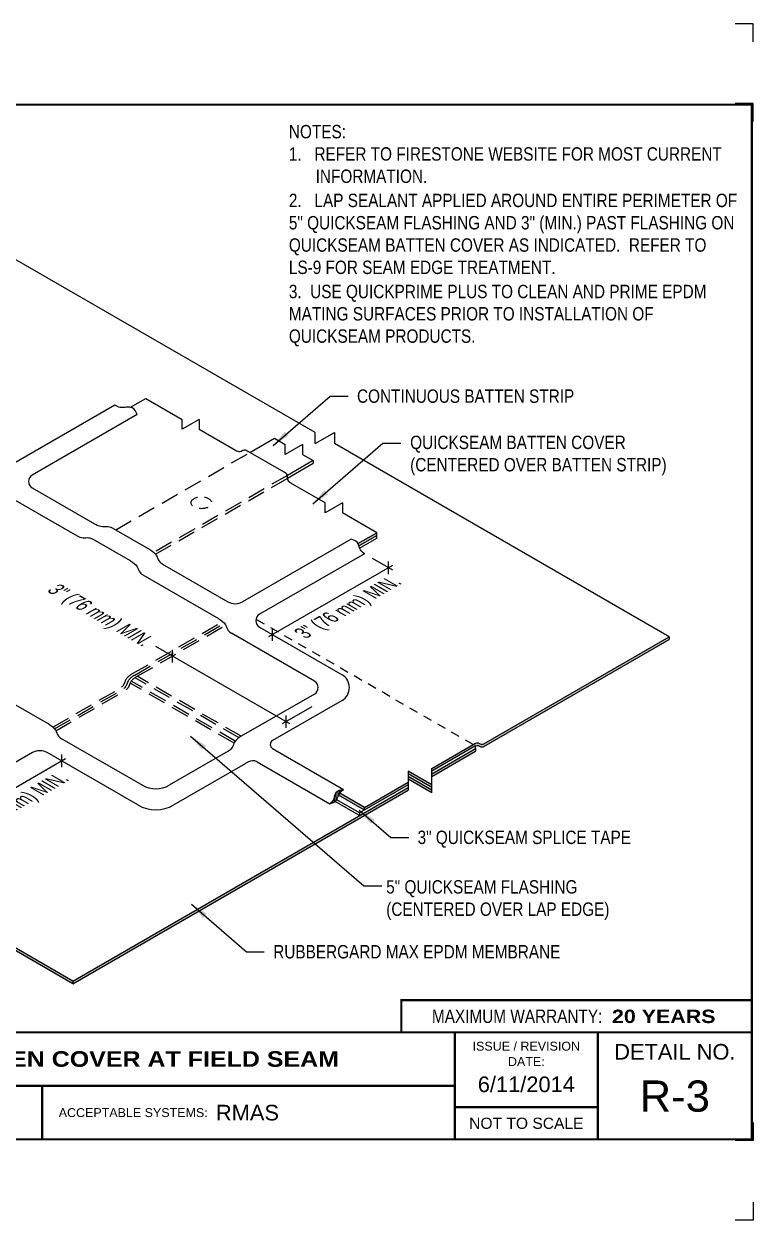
# Model space of a CAD drawing. Header units: inches. Extents: x 277.4 to 297.5, y -265.2 to -248.5.
# Drawn here: x 287.27 to 297.48, y -265.24 to -248.47 of the extents above; entities that cross this region are included whole.
import ezdxf
from ezdxf.enums import TextEntityAlignment as Align

# ---------------------------------------------------------------- set-up
doc = ezdxf.new("R2010")
doc.units = ezdxf.units.IN
doc.header["$MEASUREMENT"] = 0
doc.linetypes.add('HIDDEN', pattern=[0.375, 0.25, -0.125])
doc.linetypes.add('HIDDEN2', pattern=[0.1875, 0.125, -0.0625])
doc.layers.get('0').update_dxf_attribs({"linetype": 'CONTINUOUS'})
doc.layers.get('DEFPOINTS').update_dxf_attribs({"linetype": 'CONTINUOUS'})
for name, color, linetype in [('FSBP-ACCESSORY-FIRESTONE', 7, 'CONTINUOUS'), ('FSBP-ANNO-NOTE', 7, 'CONTINUOUS'), ('FSBP-MEMBRANE', 7, 'CONTINUOUS'), ('FSBP-SEALANTS', 1, 'CONTINUOUS'), ('FSBP-TTLB', 7, 'CONTINUOUS'), ('FSBP-TTLB-BORDER', 7, 'CONTINUOUS'), ('FSBP-TTLB-TEXT', 7, 'CONTINUOUS')]:
    doc.layers.add(name, color=color, linetype=linetype)
doc.styles.add('FSBP_ARIAL', font='arial.ttf')
doc.styles.add('FSBP_ARIAL_BOLD', font='')
doc.styles.add('FSBP_ARIAL_NAR', font='ARIALN.TTF')
doc.styles.get('FSBP_ARIAL_BOLD').set_extended_font_data('Arial Black')
doc.dimstyles.new('FSBP-LEADER', dxfattribs={"dimtxt": 0.1875, "dimasz": 0.25, "dimexe": 0.0625, "dimexo": 0.125, "dimgap": 0.125, "dimtad": 0, "dimtih": 1, "dimtoh": 1, "dimdec": 4, "dimzin": 0, "dimdsep": 46, "dimlunit": 4, "dimtxsty": 'FSBP_ARIAL_NAR', "dimcen": 0.09375, "dimclrd": 256, "dimclre": 256, "dimclrt": 256, "dimadec": 0, "dimazin": 0, "dimtfac": 1, "dimtdec": 4, "dimtofl": 0, "dimtmove": 0, "dimatfit": 3, "dimfxl": 1, "dimtolj": 1, "dimtzin": 0, "dimlwd": -1, "dimlwe": -1, "dimarcsym": 0})

# ---------------------------------------------------------------- blocks, each defined once
blk = doc.blocks.new('TTLB-EPDM_1')
at = {"layer": 'DEFPOINTS', "linetype": 'Continuous', "ltscale": 1.75}
for points in [[(20.01562500000003, 13.88083333333333), (20.01562500000003, 14.13083333333333), (19.76562500000003, 14.13083333333333)], [(20.01562500000003, -2.380833333333342), (20.01562500000003, -2.630833333333342), (19.76562500000003, -2.630833333333342)]]:
    blk.add_lwpolyline(points, dxfattribs=at)
at = {"layer": 'DEFPOINTS', "color": 1}
for points in [[(20.015625, 12.765625), (20.015625, 13.015625), (19.765625, 13.015625)], [(20.015625, -1.265625), (20.015625, -1.515625), (19.765625, -1.515625)]]:
    blk.add_lwpolyline(points, dxfattribs=at)
at = {"layer": 'FSBP-TTLB', "const_width": 0.03125}
blk.add_lwpolyline([(15.09028770518938, 0), (20, 0), (20, 0.4512598240669945), (15.09028770518938, 0.4512598240669945)], close=True, dxfattribs=at)
for points in [[(0, 0), (0, -1.5), (20, -1.5), (20, 0), (0, 0)], [(15.84028770518938, 0), (15.84028770518938, -1.5)], [(17.84110496735593, 0), (17.84110496735593, -1.5)], [(20, 0), (20, -1.5)], [(4.825208527206769, -0.75), (15.84028770518938, -0.75)], [(15.84028770518938, -1.048740175933006), (17.84110496735593, -1.048740175933006)]]:
    blk.add_lwpolyline(points, dxfattribs=at)
at = {"layer": 'FSBP-TTLB-BORDER', "const_width": 0.03125}
blk.add_lwpolyline([(20, 0), (20, 13), (0, 13), (0, 0)], dxfattribs=at)
at = {"layer": 'FSBP-TTLB-TEXT', "const_width": 0.03125}
blk.add_lwpolyline([(10.06152282927678, -0.75), (10.06152282927678, -1.5)], dxfattribs=at)
at = {"layer": 'FSBP-TTLB-TEXT', "style": 'FSBP_ARIAL_NAR'}
blk.add_text('MAXIMUM WARRANTY:', height=0.1875, dxfattribs=at).set_placement((17.90516569312837, 0.2256299120335257), align=Align.MIDDLE_RIGHT)
at = {"layer": 'FSBP-TTLB-TEXT', "style": 'FSBP_ARIAL'}
for s, height, p in [('ISSUE / REVISION', 0.125, (16.84069633627263, -0.1938496373466023)), ('DETAIL NO.', 0.21875, (18.92055248367797, -0.2724398367368792)), ('DATE:', 0.125, (16.84069633627263, -0.409973105348854)), ('NOT TO SCALE', 0.15625, (16.84069633627263, -1.274370087966503))]:
    blk.add_text(s, height=height, dxfattribs=at).set_placement(p, align=Align.MIDDLE_CENTER)
blk.add_text('ACCEPTABLE SYSTEMS:', height=0.125, dxfattribs=at).set_placement((10.29281281591562, -1.125), align=Align.MIDDLE_LEFT)
at = {"layer": 'FSBP-TTLB-TEXT'}
for tag, height, style, p in [('MAXIMUM_WARRANTY', 0.1875, 'FSBP_ARIAL_BOLD', (18.03987100774941, 0.2240244307510579)), ('ACCPT_SYSTEMS', 0.21875, 'FSBP_ARIAL', (12.49438170418193, -1.125))]:
    blk.add_attdef(tag, text='', height=height, dxfattribs=dict(at, style=style)).set_placement(p, align=Align.MIDDLE_LEFT)
for tag, height, style, p in [('DETAIL_DESCP_LINE_1', 0.21875, 'FSBP_ARIAL_BOLD', (10.33118450231211, -0.3736318192489421)), ('ISSUE_REV_DATE', 0.21875, 'FSBP_ARIAL', (16.84069633627263, -0.7282559425942452)), ('DETAIL_NUMBER', 0.4375, 'FSBP_ARIAL', (18.91941590748775, -0.8931630692489421))]:
    blk.add_attdef(tag, text='', height=height, dxfattribs=dict(at, style=style)).set_placement(p, align=Align.MIDDLE_CENTER)

msp = doc.modelspace()

# ---------------------------------------------------------------- hatches: boundary and pattern name
at = {"layer": 'FSBP-MEMBRANE'}
h = msp.add_hatch(color=256, dxfattribs=at)
edge = h.paths.add_edge_path()
edge.add_line((292.2106001590197, -255.6420950220157), (292.2106001590197, -255.6045950220155))
edge.add_line((292.2106001590197, -255.6045950220155), (291.9449854502066, -255.7579477456496))
edge.add_spline(control_points=[(291.9449854502066, -255.7579477456495), (291.9496912184102, -255.7674701261195), (291.9534384673494, -255.7778730120918), (291.9570266901027, -255.7884957325541)], knot_values=[0.1647483689933824, 0.1647483689933824, 0.1647483689933824, 0.1647483689933824, 0.2039123786530709, 0.2039123786530709, 0.2039123786530709, 0.2039123786530709], degree=3, periodic=0)
edge.add_line((291.9570266901028, -255.7884957325542), (292.2106001590197, -255.6420950220157))
h = msp.add_hatch(color=256, dxfattribs=at)
h.paths.add_polyline_path([(292.648098235237, -259.212772992684), (292.648098235237, -259.1752729926837), (287.9509155651219, -261.8871926717078), (287.9509155651218, -261.9246926717076)])
edge = h.paths.add_edge_path()
edge.add_line((296.3054829631394, -257.1011809354995), (296.3054829631394, -257.0636809354995))
edge.add_line((296.3054829631394, -257.0636809354995), (293.7106016935041, -258.5618363350385))
edge.add_spline(control_points=[(293.7106016935044, -258.5618363350384), (293.6948953680189, -258.5674466798727), (293.6656825345216, -258.5778815883851), (293.6323505149326, -258.5417435032927), (293.6056104070192, -258.5506804098374), (293.5923366926646, -258.5551166651088)], knot_values=[0, 0, 0, 0, 0.05493264237406309, 0.1021714554888801, 0.1487343684921068, 0.1487343684921068, 0.1487343684921068, 0.1487343684921068], degree=3, periodic=0)
edge.add_line((293.5923366926644, -258.555116665109), (292.9818393551752, -258.9075874672478))
edge.add_line((292.9818393551752, -258.9075874672478), (292.9818393551752, -258.945087467248))
edge.add_line((292.9818393551752, -258.945087467248), (293.5923366926646, -258.5926166651086))
edge.add_spline(control_points=[(293.5923366926646, -258.5926166651087), (293.6056104070193, -258.5881804098374), (293.6323505149326, -258.5792435032927), (293.6656825345215, -258.615381588385), (293.6948953680189, -258.6049466798727), (293.7106016935044, -258.5993363350384)], knot_values=[0, 0, 0, 0, 0.04656291300322672, 0.09380172611804369, 0.148734368492115, 0.148734368492115, 0.148734368492115, 0.148734368492115], degree=3, periodic=0)
edge.add_line((293.7106016935041, -258.5993363350386), (296.3054829631393, -257.1011809354995))
h.paths.add_polyline_path([(292.648098235237, -259.1377729926839), (292.6480982352369, -259.1002729926838), (292.0361972952394, -259.4535541651087), (292.0361972952394, -259.4910541651087)])
h.paths.add_polyline_path([(292.6480982352369, -258.9450874672478), (292.6480982352369, -258.982587467248), (292.9818393551752, -259.175272992684), (292.9818393551752, -259.1377729926838)])
h.paths.add_polyline_path([(292.6480982352369, -259.0200874672479), (292.6480982352369, -259.0575874672479), (292.9818393551752, -259.2502729926839), (292.9818393551752, -259.2127729926838)])
h.paths.add_polyline_path([(293.5923366926647, -258.6676166651089), (293.5923366926646, -258.6301166651087), (292.9818393551752, -258.9825874672479), (292.9818393551752, -259.0200874672482)])
h = msp.add_hatch(color=256, dxfattribs=at)
h.paths.add_polyline_path([(283.2619728504815, -259.1800303331954), (283.2619728504815, -259.2175303331953), (287.9509155651219, -261.9246926717076), (287.9509155651219, -261.8871926717076)])
h.paths.add_polyline_path([(283.2619728504815, -259.0616463386435), (283.2619728504815, -259.0241463386435), (282.9919738518308, -259.1800303331953), (282.9919738518308, -259.2175303331954)])
h = msp.add_hatch(color=256, dxfattribs=at)
edge = h.paths.add_edge_path()
edge.add_spline(control_points=[(291.691351357623, -259.254457270197), (291.6862516280086, -259.2612457182829), (291.6804396921642, -259.2703422200999), (291.6757444953116, -259.2802681866019), (291.6747919146123, -259.282396671317)], knot_values=[0.1834343682208859, 0.1834343682208859, 0.1834343682208859, 0.1834343682208859, 0.2090174983792092, 0.2158800663293832, 0.2158800663293832, 0.2158800663293832, 0.2158800663293832], degree=3, periodic=0)
edge.add_line((291.6747919146123, -259.282396671317), (292.0361972952394, -259.4910541651087))
edge.add_line((292.0361972952394, -259.4910541651087), (292.0361972952394, -259.4535541651088))
edge.add_line((292.0361972952394, -259.4535541651088), (291.691351357623, -259.2544572701969))
at = {"layer": 'FSBP-SEALANTS'}
h = msp.add_hatch(dxfattribs=at)
h.set_pattern_fill('ANSI31', color=256, scale=0.2, angle=45, style=0)
h.set_pattern_definition([(90, (134.5424210461586, -3.462001263453374), (-0.025, 3.469446951953614e-18), [])])
edge = h.paths.add_edge_path()
edge.add_spline(control_points=[(291.6494705103451, -259.3459023517469), (291.6599834674357, -259.3270232836016), (291.6654332715476, -259.3033080006485), (291.6747919146123, -259.282396671317)], knot_values=[0.1160129686485419, 0.1160129686485419, 0.1160129686485419, 0.1160129686485419, 0.1834343682208859, 0.1834343682208859, 0.1834343682208859, 0.1834343682208859], degree=3, periodic=0)
edge.add_spline(control_points=[(291.6747919146123, -259.282396671317), (291.6757444953116, -259.2802681866019), (291.6804396921642, -259.2703422200999), (291.6862516280086, -259.2612457182829), (291.691351357623, -259.254457270197)], knot_values=[0.1834343682208859, 0.1834343682208859, 0.1834343682208859, 0.1834343682208859, 0.1902969361710599, 0.2158800663293832, 0.2158800663293832, 0.2158800663293832, 0.2158800663293832], degree=3, periodic=0)
edge.add_spline(control_points=[(291.691351357623, -259.254457270197), (291.7062304545078, -259.2346511266549), (291.725511147951, -259.2181142957535), (291.7447918413941, -259.201577464852)], knot_values=[0.2158800663293832, 0.2158800663293832, 0.2158800663293832, 0.2158800663293832, 0.2905220377724118, 0.2905220377724118, 0.2905220377724118, 0.2905220377724118], degree=3, periodic=0)
edge.add_spline(control_points=[(291.7447918413941, -259.201577464852), (291.7026944139843, -259.2100353012245), (291.6222955882493, -259.226188309958), (291.6163353338258, -259.3428926228481), (291.5704482760046, -259.3843438165516), (291.5508111346607, -259.4020826516019)], knot_values=[0, 0, 0, 0, 0.1144725123521415, 0.2186227553157064, 0.2965358810145349, 0.2965358810145349, 0.2965358810145349, 0.2965358810145349], degree=3, periodic=0)
edge.add_spline(control_points=[(291.5508111346607, -259.4020826516019), (291.57913456673, -259.3941493971449), (291.6074579987995, -259.3862161426879), (291.6278034618931, -259.3708928754911)], knot_values=[0, 0, 0, 0, 0.08059168950478886, 0.08059168950478886, 0.08059168950478886, 0.08059168950478886], degree=3, periodic=0)
edge.add_spline(control_points=[(291.6278034618931, -259.3708928754911), (291.6330348466843, -259.3669528370365), (291.6410753855075, -259.359382869687), (291.6471785223268, -259.3500182819856), (291.6494705103451, -259.3459023517469)], knot_values=[0.08059168950478886, 0.08059168950478886, 0.08059168950478886, 0.08059168950478886, 0.1013140558051395, 0.1160129686485419, 0.1160129686485419, 0.1160129686485419, 0.1160129686485419], degree=3, periodic=0)

# ---------------------------------------------------------------- linework, layer by layer
at = {"layer": 'FSBP-ACCESSORY-FIRESTONE'}
for p, q in [((290.4336940757076, -254.4789297275405), (290.7771384287102, -254.2806420378828)), ((290.7771384287102, -254.2806420378828), (290.9277060579222, -254.3675722991396)), ((291.1678366768635, -254.3675722991396), (290.9277060579222, -254.5062117766261)), ((290.9277060579222, -254.5062117766261), (290.9277060579222, -254.3675722991396)), ((291.1678366768635, -254.3675722991396), (291.1678366768635, -254.5062117766261)), ((291.3184043060755, -254.5931420378828), (290.9584214570116, -254.8009782326935)), ((291.1678366768635, -254.5062117766259), (291.3184043060755, -254.5931420378828)), ((291.3184043060755, -254.5931420378828), (291.3184043060755, -254.6322045378828)), ((290.9604598713195, -254.838863853644), (291.3184043060755, -254.6322045378828))]:
    msp.add_line(p, q, dxfattribs=at)
at = {"layer": 'FSBP-ACCESSORY-FIRESTONE', "linetype": 'HIDDEN'}
for p, q in [((288.5528968280141, -255.5648085247874), (290.4336940757076, -254.4789297275403)), ((290.9584214570116, -254.8009782326935), (289.0872587574589, -255.8812945209779)), ((289.1118397895684, -255.9061651554724), (290.9604598713196, -254.838863853644))]:
    msp.add_line(p, q, dxfattribs=at)
at = {"layer": 'FSBP-ACCESSORY-FIRESTONE', "linetype": 'HIDDEN2'}
msp.add_ellipse((289.7522071685526, -255.1848863768357), major_axis=(-0.1435247896162018, 0), ratio=0.5773502691897233, dxfattribs=at)
at = {"layer": 'FSBP-ANNO-NOTE'}
for p, q in [((292.4271426326848, -256.0636415608702), (290.6950918251914, -257.0636415608269)), ((292.1432444413604, -255.9622328637377), (292.4271426326405, -256.1261415608956)), ((292.373016044904, -256.1832799085441), (292.373016044904, -256.0065032132475)), ((290.7492184129279, -257.1207799084752), (290.7492184129279, -256.9440032131786)), ((290.9907121735455, -258.2838976782677), (289.114342761183, -257.200575292941)), ((289.3452639065334, -257.2455093307225), (289.3452639065334, -257.4222860260192)), ((291.300348958818, -258.0426287969397), (290.8824589980724, -258.2838976782677)), ((290.936585585809, -258.1642593306194), (290.936585585809, -258.3410360259161)), ((287.8512891961133, -258.7717713475445), (286.1192383885445, -259.7717713475445)), ((287.7971626083768, -258.8914096951929), (287.7971626083768, -258.7146329998963))]:
    msp.add_line(p, q, dxfattribs=at)
at = {"layer": 'FSBP-MEMBRANE'}
for p, q in [((291.3465412498485, -254.2006346024352), (286.6079108378788, -251.4647850584944)), ((288.7599100268406, -253.8468518987191), (288.9750422519654, -253.722645250632)), ((288.9750422519654, -253.722645250632), (289.4828007584286, -254.0157997610219)), ((289.72293137737, -254.0157997610219), (289.4828007584286, -254.1544392385083)), ((289.4828007584286, -254.1544392385083), (289.4828007584286, -254.0157997610219)), ((289.72293137737, -254.0157997610219), (289.72293137737, -254.1544392385083)), ((289.72293137737, -254.1544392385083), (290.2306898838331, -254.4475937488982)), ((291.3465412498485, -254.3565185969871), (291.6165402484991, -254.2006346024352)), ((291.3465412498485, -254.3565185969871), (291.3465412498485, -254.2006346024352)), ((291.6165402484991, -254.2006346024352), (291.6165402484991, -254.3565185969871)), ((296.3054829631394, -257.0636809354995), (291.6165402484991, -254.3565185969871)), ((290.9138381764453, -254.7561410533511), (290.4095468391949, -254.4649883140396)), ((291.4887816273114, -255.1878528984276), (291.0070937145443, -254.9097502523263)), ((291.7289122462527, -255.1878528984276), (291.4887816273113, -255.3264923759141)), ((291.4887816273113, -255.3264923759141), (291.4887816273113, -255.1878528984278)), ((291.7289122462527, -255.1878528984276), (291.7289122462527, -255.3264923759141)), ((292.2106001590197, -255.6045950220155), (291.7289122462526, -255.3264923759141)), ((291.9449854502066, -255.7579477456495), (292.2106001590197, -255.6045950220155)), ((292.2106001590197, -255.6795950220156), (292.2106001590197, -255.6045950220155)), ((291.9570266901027, -255.7884957325542), (292.2106001590197, -255.6420950220156)), ((291.9678694166255, -255.8197356814773), (292.2106001590196, -255.6795950220155)), ((293.7106016935026, -258.5618363350393), (296.3054829631394, -257.0636809354995)), ((293.710601693503, -258.5993363350392), (296.3054829631394, -257.1011809354996)), ((296.3054829631394, -257.0636809354995), (296.3054829631394, -257.1011809354994)), ((292.9818393551751, -258.9075874672478), (293.5923366926644, -258.5551166651089)), ((293.5923366926646, -258.5926166651088), (292.9818393551752, -258.945087467248)), ((292.9818393551752, -258.9825874672479), (293.5923366926646, -258.6301166651088)), ((293.5923366926646, -258.6301166651088), (293.5923366926646, -258.5926166651088)), ((293.5923366926646, -258.6301166651089), (293.5923366926646, -258.6676166651089)), ((292.9818393551752, -259.020087467248), (293.5923366926646, -258.6676166651089)), ((292.9818393551752, -259.1377729926838), (292.6480982352369, -258.9450874672478)), ((292.6480982352369, -258.9450874672478), (292.648098235237, -259.2127729926841)), ((292.9818393551752, -259.250272992684), (292.9818393551752, -258.9075874672477)), ((292.0361972952394, -259.4535541651087), (292.6480982352369, -259.1002729926839)), ((292.9818393551752, -259.175272992684), (292.6480982352369, -258.982587467248)), ((292.9818393551752, -259.2127729926838), (292.6480982352369, -259.0200874672479)), ((292.9818393551752, -259.2502729926839), (292.648098235237, -259.057587467248)), ((287.9509155651218, -261.8871926717077), (283.2619728504815, -259.1800303331954)), ((287.9509155651218, -261.9246926717076), (283.2619728504815, -259.2175303331953)), ((287.9509155651219, -261.8871926717077), (292.6480982352369, -259.1752729926839)), ((287.9509155651219, -261.9246926717077), (292.6480982352369, -259.2127729926839)), ((292.0361972952394, -259.4910541651087), (291.6747919146123, -259.282396671317)), ((292.0361972952394, -259.4535541651088), (291.691351357623, -259.254457270197)), ((292.6480982352369, -259.1377729926839), (291.9685390605688, -259.5301166651088)), ((291.9685390605685, -259.5676166651089), (291.6278034618931, -259.3708928754911)), ((291.9685390605688, -259.5301166651087), (291.6494705103456, -259.3459023517474)), ((292.0361972952394, -259.4910541651088), (292.0361972952394, -259.4535541651087)), ((291.9685390605688, -259.5301166651088), (291.9685390605688, -259.5676166651089)), ((287.9509155651219, -261.8871926717077), (287.9509155651219, -261.9246926717077))]:
    msp.add_line(p, q, dxfattribs=at)
at = {"layer": 'FSBP-MEMBRANE', "linetype": 'HIDDEN'}
for p, q in [((288.7901023310826, -257.5794203637377), (290.0522660247229, -256.8507098154529)), ((288.8213022439229, -257.5989070856605), (290.0759766717723, -256.8745204669963)), ((288.8550542363661, -257.6169203637377), (290.0938109190905, -256.9017238595063)), ((290.3110594464789, -258.4575453637376), (288.8550542363663, -257.6169203637376)), ((290.2113270753593, -258.5530898524249), (288.7553218652467, -257.7124648524249)), ((290.227715688725, -258.5250518227632), (288.7717104786124, -257.6844268227632)), ((290.2806744395188, -258.4775025717898), (288.8246692294063, -257.63687757179)), ((287.6738479233242, -258.327529484365), (288.5752372965528, -257.8071120870868)), ((287.6975585703735, -258.3513401359083), (288.6077132491947, -257.8258620870866)), ((287.7153928176918, -258.3785435284183), (288.6401892018366, -257.8446120870868))]:
    msp.add_line(p, q, dxfattribs=at)
at = {"layer": 'FSBP-MEMBRANE', "linetype": 'HIDDEN2'}
msp.add_line((293.5598607400228, -258.5738666651088), (290.5172966464606, -256.817241466664), dxfattribs=at)
at = {"layer": 'FSBP-MEMBRANE'}
for points in [[(290.2306898837849, -254.4475937488701), (290.2938891358294, -254.4663561740392), (290.3522089157738, -254.4439157044878), (290.4095468391949, -254.4649883140395)], [(291.0070937145443, -254.9097502523262), (290.9627744366181, -254.8609447643019), (290.9576965230325, -254.7986632566124), (290.9138381764453, -254.756141053351)], [(293.5923366926646, -258.5551166651088), (293.6307486818548, -258.5496259942434), (293.6653084103109, -258.5684749130879), (293.7106016935044, -258.5618363350384)], [(293.5923366926646, -258.5926166651087), (293.6307486818548, -258.5871259942434), (293.6653084103109, -258.6059749130879), (293.7106016935044, -258.5993363350384)]]:
    msp.add_spline(points, degree=3, dxfattribs=at)
at = {"layer": 'FSBP-MEMBRANE', "linetype": 'HIDDEN'}
for points in [[(288.7901023310825, -257.5794203637377), (288.6969652245765, -257.6617518416626), (288.6635202732912, -257.7366648350891), (288.5752372965528, -257.8071120870868)], [(288.8213022439228, -257.5989070856605), (288.7295153244983, -257.6803739972609), (288.6960703732129, -257.7552869906874), (288.6077873964745, -257.825734242685)], [(288.8550542363664, -257.6169203637377), (288.7619171298603, -257.6992518416626), (288.7284721785749, -257.7741648350891), (288.6401892018365, -257.8446120870867)]]:
    msp.add_spline(points, degree=3, dxfattribs=at)
at = {"layer": 'FSBP-SEALANTS'}
for p, q in [((288.5423050842934, -253.8162361708757), (287.0928975258834, -254.653052014889)), ((288.8533591057091, -253.9491490478788), (287.3858114736134, -254.796438068318)), ((288.0190382731569, -255.6549536906144), (286.7994648290789, -254.9508326343794)), ((287.3858114736134, -254.9768600274398), (288.2896712118401, -255.4987036906147)), ((288.5287495915015, -255.5508671112867), (289.0330409287517, -255.842019850598)), ((288.7624079900691, -255.998269850598), (288.2581166528187, -255.7071171112865)), ((291.8507600267226, -255.6935988192626), (290.3311290612934, -256.570958166222)), ((292.0349912658874, -255.8997328637377), (290.5674436339107, -256.7470218841768)), ((289.2107214820536, -256.044371854827), (290.1227957279601, -256.570958166222)), ((289.9980481960157, -256.8114351450731), (288.9400885433702, -256.2006218548264)), ((290.5674436339703, -256.927443843333), (291.7224912658048, -257.594310903413)), ((291.3374753885219, -257.6845218823823), (290.1757287493177, -257.013787149302)), ((286.4719161425853, -257.6256218548269), (287.6196300946171, -258.2882548139851)), ((291.3374753885219, -257.8649438415042), (290.311059446479, -258.4575453637376)), ((291.7224912660075, -257.9551548216492), (290.7479578826124, -258.5178019343836)), ((287.7973106479189, -258.490606818214), (288.9278072857376, -259.1432993571092)), ((290.7479578826072, -258.6260551098067), (291.7447918413941, -259.201577464852)), ((287.3873429883608, -258.6866931856903), (285.8677120229317, -259.5640525326497)), ((288.8653072842002, -259.4197149653523), (287.5956763216942, -258.6866931856903)), ((290.0961944119492, -258.6852370870868), (289.3028072856869, -259.1432993572906)), ((290.3668273506319, -258.8414870870868), (289.3653072842002, -259.4197149653523)), ((290.5350208808887, -258.8156158751464), (291.5508111346607, -259.4020826516019))]:
    msp.add_line(p, q, dxfattribs=at)
for centre, radius, start, end in [((287.4378948069467, -254.886649047879), 0.1041666666666667, 120.0000000000014, 240.0000000000002), ((290.2269623946268, -256.3905362071001), 0.2083333333333333, 239.9999999999998, 299.9999999999985), ((290.619526967244, -256.8372328637377), 0.1041666666666667, 120.0000000000014, 240.0000000378627), ((291.6183245992332, -257.7747328625895), 0.2083333333333333, 300.0000000341631, 60.00000003019398), ((291.2853920551887, -257.7747328619432), 0.1041666666666667, 299.9999999999989, 60.00000000000011), ((290.779207882653, -258.5719285220966), 0.0625, 120.0000000429783, 239.9999999515178), ((287.4915096550275, -258.867115144812), 0.2083333333333333, 59.99999999999983, 120.0000000000014), ((290.4725208808894, -258.9238690506182), 0.125, 60.000000000014, 123.175658962752), ((289.1153072858693, -258.8185398307661), 0.375, 239.9999999767498, 299.9999999678081), ((289.1153072842002, -258.9867022634601), 0.5, 239.9999999999989, 300.0000000000047)]:
    msp.add_arc(centre, radius, start, end, dxfattribs=at)
for points in [[(288.8533591057091, -253.9491490478788), (288.7851537146773, -253.8545175530195), (288.6181358448989, -253.8491982827846), (288.5423050842933, -253.8162361708756)], [(288.5287495915015, -255.5508671112866), (288.4454708750941, -255.5229603337133), (288.3668783541846, -255.5229603337133), (288.2896712118393, -255.4987036906143)], [(288.2581166528186, -255.7071171112865), (288.1748379364112, -255.6792103337131), (288.0962454155017, -255.6792103337131), (288.0190382731565, -255.6549536906141)], [(292.0349912658874, -255.8997328637377), (291.979704240162, -255.8444458380123), (291.9325239866351, -255.7383836795357), (291.8507600267226, -255.6935988192625)], [(289.0330409287517, -255.8420198505981), (289.1246401571433, -255.9246032518495), (289.1655239472344, -256.0072831817788), (289.2107214820601, -256.0443718548307)], [(288.7624079900691, -255.9982698505981), (288.8540072184607, -256.0808532518495), (288.8948910085517, -256.1635331817788), (288.9400885433774, -256.2006218548307)], [(289.9980481960156, -256.8114351450731), (290.0896474244072, -256.8940185463246), (290.1305312144984, -256.9766984762538), (290.1757287493241, -257.0137871493058)], [(287.6196300946171, -258.2882548139852), (287.7112293230087, -258.3708382152366), (287.7521131130998, -258.4535181451658), (287.7973106479255, -258.4906068182178)], [(290.3110594464789, -258.4575453637376), (290.2179223399729, -258.5398768416626), (290.1844773886875, -258.6147898350892), (290.0961944119492, -258.6852370870868)], [(291.7447918413941, -259.201577464852), (291.6393373439415, -259.2461117780411), (291.6019891122867, -259.3433351430396), (291.5508111346607, -259.4020826516019)], [(291.5508111346607, -259.4020826516019), (291.6417796077263, -259.3574813644926), (291.6777806098726, -259.276106424599), (291.7447918413941, -259.201577464852)]]:
    msp.add_spline(points, degree=3, dxfattribs=at)
msp.add_open_spline([(290.4041199195807, -258.8192444431293), (290.3921904628144, -258.8270436247014), (290.3795089067232, -258.8342653558942), (290.3668273506319, -258.8414870870869)], degree=3, dxfattribs=at)

# ---------------------------------------------------------------- block references
msp.add_blockref('TTLB-EPDM_1', (277.4627011304548, -262.6057045035641)).add_auto_attribs({'DETAIL_DESCP_LINE_1': 'QUICKSEAM BATTEN COVER AT FIELD SEAM', 'ACCPT_SYSTEMS': 'RMAS', 'ISSUE_REV_DATE': '6/11/2014', 'DETAIL_NUMBER': 'R-3', 'MAXIMUM_WARRANTY': '20 YEARS'})

# ---------------------------------------------------------------- texts
at = {"layer": 'FSBP-ANNO-NOTE', "style": 'FSBP_ARIAL_NAR'}
for s, p in [('CONTINUOUS BATTEN STRIP', (291.9321098207274, -253.6905266735367)), ('3" QUICKSEAM SPLICE TAPE', (292.7809509414493, -259.87329707617)), ('RUBBERGARD MAX EPDM MEMBRANE', (290.7595522318238, -261.4763722270948))]:
    msp.add_text(s, height=0.1875, dxfattribs=at).set_placement(p, align=Align.MIDDLE_LEFT)
at = {"layer": 'FSBP-ANNO-NOTE', "style": 'FSBP_ARIAL_NAR', "oblique": 329.9999999999999}
for p in [(291.8584710787131, -256.6419642356364), (287.201770143275, -259.3967713475445)]:
    msp.add_text('3" (76 mm) MIN.', height=0.1875, rotation=30.00000000000054, dxfattribs=at).set_placement(p, align=Align.MIDDLE)
at = {"layer": 'FSBP-ANNO-NOTE', "style": 'FSBP_ARIAL_NAR', "oblique": 30}
msp.add_text('3" (76 mm) MIN.', height=0.1875, rotation=330.0000000000013, dxfattribs=at).set_placement((288.9817290133092, -257.1240107099079), align=Align.MIDDLE_RIGHT)
at = {"layer": 'FSBP-ANNO-NOTE', "char_height": 0.1875, "attachment_point": 1, "style": 'FSBP_ARIAL_NAR'}
for s, width, gutter_width, heights, insert in [('NOTES:\\P\\pi-0.375,l0.375;1.   REFER TO FIRESTONE WEBSITE FOR MOST CURRENT INFORMATION.\\P\\pi0,l0;{\\H0.083333x;\\P\\pi-0.375,l0.375;}2.   LAP SEALANT APPLIED AROUND ENTIRE PERIMETER OF 5" QUICKSEAM FLASHING AND 3" (MIN.) PAST FLASHING ON QUICKSEAM BATTEN COVER AS INDICATED.  REFER TO LS-9 FOR SEAM EDGE TREATMENT.\\P{\\H0.083333x;\\P}3.  USE QUICKPRIME PLUS TO CLEAN AND PRIME EPDM MATING SURFACES PRIOR TO INSTALLATION OF QUICKSEAM PRODUCTS.', 6.313739237779231, 5, [3.747528171555132], (290.9784540264664, -249.890445393241)), ('QUICKSEAM BATTEN COVER\\P(CENTERED OVER BATTEN STRIP)', 4.771168751882215, 2.5, [0.5636846739180362], (292.6766437042315, -254.2450835638647)), ('5" QUICKSEAM FLASHING\\P(CENTERED OVER LAP EDGE)', 4.771168751882215, 2.5, [0.9495986372276127], (292.3413113977658, -260.4735168755269))]:
    msp.add_mtext_dynamic_manual_height_columns(s, width=width, gutter_width=gutter_width, heights=heights, dxfattribs=dict(at, insert=insert))

# ---------------------------------------------------------------- leaders
at = {"layer": 'FSBP-ANNO-NOTE'}
for points in [[(290.758182523304, -254.3806647934933), (291.5571098207274, -253.6905266735367), (291.8071098207274, -253.6905266735367)], [(291.3122076604461, -255.1988848789201), (292.294025906746, -254.3507598983046), (292.544025906746, -254.3507598983046)], [(289.6000169305398, -258.4549277533492), (292.0278960982863, -260.5522049019885), (292.2778960982863, -260.5522049019885)], [(291.9637555377486, -259.4913150040244), (292.4059509414493, -259.87329707617), (292.6559509414493, -259.87329707617)], [(289.614506335366, -260.8111827549419), (290.3845522318238, -261.4763722270948), (290.6345522318238, -261.4763722270948)]]:
    msp.add_leader(points, dimstyle='FSBP-LEADER', dxfattribs=at)

doc.saveas('drawing.dxf')
